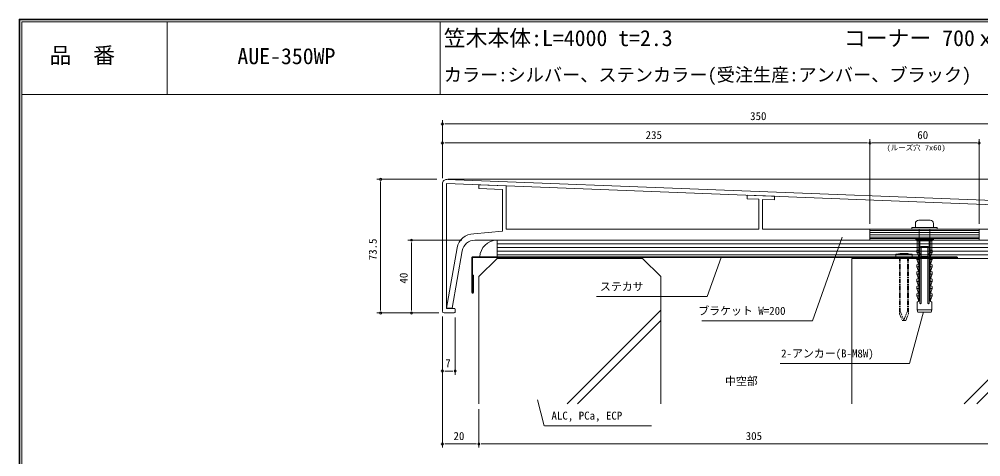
# Model space of a CAD drawing. Units: millimetres, scale not verified. Extents: x -400 to 3744, y -276 to 280.
# Drawn here: x 2101 to 2630, y 38 to 279 of the extents above; entities that cross this region are included whole.
import ezdxf
from ezdxf.enums import TextEntityAlignment as Align

# ---------------------------------------------------------------- set-up
doc = ezdxf.new("R2010")
doc.units = ezdxf.units.MM
doc.header["$LTSCALE"] = 2
doc.linetypes.add('USER3', pattern=[2, 1.25, -0.25, 0.25, -0.25])
doc.layers.add('0-0_0', color=7, linetype='Continuous', lineweight=9)
doc.styles.add('ＭＳ ゴシック', font='')
doc.styles.get('ＭＳ ゴシック').set_extended_font_data('MS Gothic')

msp = doc.modelspace()

# ---------------------------------------------------------------- linework, layer by layer
at = {"layer": '0-0_0'}
for p, q in [((2101.46, 278.524), (2101.46, -272.276)), ((2101.46, 278.524), (2902.26, 278.524)), ((2101.46, 278.524), (2101.46, -272.276)), ((2101.46, 278.524), (2902.26, 278.524)), ((2334.108, 193.561), (2334.108, 222.956)), ((2335.358, 220.956), (2336.608, 220.956)), ((2336.608, 220.956), (2681.608, 220.956)), ((2334.11, 191.232), (2334.11, 212.532)), ((2569.108, 166.061), (2569.108, 212.532)), ((2569.108, 166.061), (2569.108, 212.532)), ((2629.108, 166.061), (2629.108, 212.532)), ((2335.36, 210.532), (2336.61, 210.532)), ((2336.61, 210.532), (2566.608, 210.532)), ((2567.858, 210.532), (2566.608, 210.532)), ((2570.358, 210.532), (2571.608, 210.532)), ((2571.608, 210.532), (2626.608, 210.532)), ((2627.858, 210.532), (2626.608, 210.532)), ((2331.108, 190.561), (2298.108, 190.561)), ((2337.108, 190.561), (2711.108, 190.561)), ((2300.108, 189.311), (2300.108, 188.061)), ((2300.108, 188.061), (2300.108, 119.561)), ((2344.761, 157.061), (2315.108, 157.061)), ((2317.108, 155.811), (2317.108, 154.561)), ((2317.108, 154.561), (2317.108, 119.561)), ((2332.108, 117.061), (2298.108, 117.061)), ((2300.108, 118.311), (2300.108, 119.561)), ((2332.108, 117.061), (2315.108, 117.061)), ((2317.108, 118.311), (2317.108, 119.561)), ((2598.553, 117.696), (2590.929, 89.243)), ((2334.108, 115.061), (2334.108, 43.061)), ((2334.108, 115.061), (2334.108, 83.061)), ((2341.108, 114.561), (2341.108, 83.061)), ((2335.358, 85.061), (2336.608, 85.061)), ((2336.608, 85.061), (2338.608, 85.061)), ((2339.858, 85.061), (2338.608, 85.061)), ((2519.859, 89.243), (2590.887, 89.243)), ((2386.306, 69.291), (2390.118, 55.064)), ((2354.108, 64.061), (2354.108, 43.061)), ((2390.161, 55.064), (2449.077, 55.064)), ((2335.358, 45.061), (2336.608, 45.061)), ((2336.608, 45.061), (2351.608, 45.061)), ((2352.858, 45.061), (2351.608, 45.061)), ((2355.358, 45.061), (2356.608, 45.061))]:
    msp.add_line(p, q, dxfattribs=at)
at = {"layer": '0-0_0', "color": 3, "lineweight": 18}
for p, q in [((2101.86, 278.124), (2101.86, -271.876)), ((2101.86, 278.124), (2901.86, 278.124)), ((2102.86, 277.124), (2102.86, -270.876)), ((2102.86, 277.124), (2900.86, 277.124)), ((2182.86, 277.124), (2182.86, 237.124)), ((2332.86, 277.124), (2332.86, 237.124)), ((2102.86, 237.124), (2900.86, 237.124)), ((2629.108, 166.061), (2629.108, 212.532)), ((2336.497, 190.44), (2681.224, 177.143)), ((2334.108, 118.061), (2334.108, 188.142)), ((2336.408, 119.561), (2336.408, 188.142)), ((2336.408, 188.142), (2681.108, 174.846)), ((2340.608, 117.061), (2335.108, 117.061)), ((2340.608, 119.561), (2336.408, 119.561)), ((2341.108, 117.561), (2341.108, 119.061)), ((2354.108, 64.061), (2354.108, 43.061)), ((2356.608, 45.061), (2656.608, 45.061))]:
    msp.add_line(p, q, dxfattribs=at)
at = {"layer": '0-0_0', "color": 6, "lineweight": 18}
for p, q in [((2354.108, 187.459), (2354.108, 185.458)), ((2354.108, 187.459), (2369.108, 186.88)), ((2354.108, 185.458), (2367.11, 184.956)), ((2369.108, 186.887), (2369.108, 163.061)), ((2367.11, 184.956), (2367.108, 162.037)), ((2501.608, 181.77), (2501.608, 179.768)), ((2501.608, 181.77), (2516.608, 181.191)), ((2501.608, 179.768), (2508.108, 179.518)), ((2516.608, 181.191), (2516.608, 179.19)), ((2508.108, 179.518), (2508.108, 163.061)), ((2510.108, 179.44), (2510.108, 163.061)), ((2510.108, 179.44), (2516.608, 179.19)), ((2351.312, 160.574), (2367.108, 162.037)), ((2369.108, 163.061), (2508.108, 163.061)), ((2510.108, 163.061), (2649.108, 163.061)), ((2569.108, 157.061), (2569.108, 163.061)), ((2629.108, 157.061), (2629.108, 163.061)), ((2351.905, 157.061), (2666.311, 157.061)), ((2342.235, 152.807), (2336.408, 119.761)), ((2345.011, 151.277), (2339.454, 119.761)), ((2339.454, 119.761), (2336.408, 119.761))]:
    msp.add_line(p, q, dxfattribs=at)
at = {"layer": '0-0_0', "color": 4, "lineweight": 18}
for p, q in [((2592.108, 164.061), (2606.108, 164.061)), ((2594.108, 166.261), (2594.108, 164.061)), ((2602.308, 168.061), (2595.908, 168.061)), ((2604.108, 164.061), (2604.108, 166.261)), ((2606.108, 164.061), (2606.108, 163.061)), ((2629.108, 162.435), (2569.108, 162.435)), ((2629.108, 161.185), (2569.108, 161.185)), ((2629.108, 159.935), (2569.108, 159.935)), ((2629.108, 158.685), (2569.108, 158.685)), ((2596.108, 163.061), (2596.108, 157.561)), ((2602.108, 163.061), (2602.108, 157.561)), ((2594.258, 157.561), (2603.973, 157.561)), ((2594.258, 157.561), (2594.258, 157.061)), ((2594.258, 157.061), (2603.973, 157.061)), ((2594.258, 157.061), (2595.116, 156.704)), ((2595.116, 156.704), (2595.966, 156.704)), ((2595.116, 151.561), (2595.116, 156.704)), ((2595.716, 157.061), (2595.966, 156.704)), ((2595.716, 157.061), (2596.616, 156.704)), ((2595.966, 123.795), (2595.966, 156.704)), ((2596.616, 156.704), (2601.616, 156.704)), ((2596.616, 122.436), (2596.616, 156.704)), ((2597.187, 153.561), (2601.044, 153.561)), ((2597.366, 122.436), (2597.366, 153.561)), ((2600.866, 122.436), (2600.866, 153.561)), ((2602.516, 157.061), (2601.616, 156.704)), ((2601.616, 122.436), (2601.616, 156.704)), ((2602.516, 157.061), (2602.266, 156.704)), ((2602.266, 123.795), (2602.266, 156.704)), ((2602.266, 156.704), (2603.116, 156.704)), ((2603.973, 157.061), (2603.116, 156.704)), ((2603.116, 151.561), (2603.116, 156.704)), ((2603.973, 157.061), (2603.973, 157.561)), ((2595.666, 150.222), (2594.866, 150.222)), ((2595.91, 148.128), (2594.866, 150.222)), ((2596.616, 149.561), (2597.366, 149.561)), ((2596.616, 149.061), (2597.366, 149.061)), ((2597.366, 152.99), (2600.866, 152.99)), ((2601.616, 149.561), (2600.866, 149.561)), ((2601.616, 149.061), (2600.866, 149.061)), ((2602.321, 148.128), (2603.366, 150.222)), ((2602.566, 150.222), (2603.366, 150.222)), ((2354.108, 137.061), (2364.108, 147.061)), ((2644.108, 147.061), (2559.108, 147.061)), ((2559.108, 147.061), (2559.108, 67.061)), ((2595.65, 147.892), (2594.816, 147.561)), ((2594.816, 146.418), (2594.816, 147.561)), ((2595.666, 146.418), (2594.816, 146.418)), ((2595.812, 143.995), (2594.816, 146.418)), ((2595.65, 143.892), (2594.816, 143.561)), ((2594.816, 142.418), (2594.816, 143.561)), ((2597.366, 147.99), (2600.866, 147.99)), ((2602.42, 143.995), (2603.416, 146.418)), ((2602.566, 146.418), (2603.416, 146.418)), ((2602.581, 147.892), (2603.416, 147.561)), ((2602.581, 143.892), (2603.416, 143.561)), ((2603.416, 146.418), (2603.416, 147.561)), ((2603.416, 142.418), (2603.416, 143.561)), ((2595.666, 142.418), (2594.816, 142.418)), ((2595.769, 139.959), (2594.816, 142.418)), ((2595.65, 139.892), (2594.816, 139.561)), ((2594.816, 138.418), (2594.816, 139.561)), ((2595.666, 138.418), (2594.816, 138.418)), ((2595.769, 135.959), (2594.816, 138.418)), ((2602.462, 139.959), (2603.416, 142.418)), ((2602.462, 135.959), (2603.416, 138.418)), ((2602.566, 142.418), (2603.416, 142.418)), ((2602.566, 138.418), (2603.416, 138.418)), ((2602.581, 139.892), (2603.416, 139.561)), ((2603.416, 138.418), (2603.416, 139.561)), ((2354.108, 137.061), (2354.108, 67.061)), ((2454.108, 137.061), (2454.108, 67.061)), ((2595.65, 135.892), (2594.816, 135.561)), ((2594.816, 134.418), (2594.816, 135.561)), ((2595.666, 134.418), (2594.816, 134.418)), ((2595.769, 131.959), (2594.816, 134.418)), ((2602.462, 131.959), (2603.416, 134.418)), ((2602.566, 134.418), (2603.416, 134.418)), ((2602.581, 135.892), (2603.416, 135.561)), ((2603.416, 134.418), (2603.416, 135.561)), ((2595.65, 131.892), (2594.816, 131.561)), ((2594.816, 130.418), (2594.816, 131.561)), ((2595.666, 130.418), (2594.816, 130.418)), ((2595.769, 127.959), (2594.816, 130.418)), ((2595.65, 127.892), (2594.816, 127.561)), ((2594.816, 126.418), (2594.816, 127.561)), ((2602.462, 127.959), (2603.416, 130.418)), ((2602.566, 130.418), (2603.416, 130.418)), ((2602.581, 131.892), (2603.416, 131.561)), ((2602.581, 127.892), (2603.416, 127.561)), ((2603.416, 130.418), (2603.416, 131.561)), ((2603.416, 126.418), (2603.416, 127.561)), ((2595.666, 126.418), (2594.816, 126.418)), ((2595.917, 123.579), (2594.816, 126.418)), ((2595.116, 123.061), (2595.689, 123.348)), ((2595.116, 118.704), (2595.116, 123.061)), ((2602.315, 123.579), (2603.416, 126.418)), ((2603.116, 123.061), (2602.542, 123.348)), ((2602.566, 126.418), (2603.416, 126.418)), ((2603.116, 118.704), (2603.116, 123.061)), ((2402.606, 67.061), (2454.108, 118.564)), ((2595.116, 118.704), (2603.116, 118.704)), ((2595.116, 118.704), (2595.508, 117.561)), ((2595.508, 117.561), (2602.723, 117.561)), ((2602.723, 117.561), (2603.116, 118.704)), ((2408.275, 67.061), (2454.108, 112.894)), ((2620.885, 67.061), (2659.108, 105.285)), ((2627.956, 67.061), (2659.108, 98.213))]:
    msp.add_line(p, q, dxfattribs=at)
at = {"layer": '0-0_0', "color": 5, "lineweight": 18}
for p, q in [((2364.108, 157.061), (2364.108, 147.861)), ((2644.108, 157.061), (2364.108, 157.061)), ((2644.108, 155.061), (2364.108, 155.061)), ((2644.108, 153.061), (2364.108, 153.061)), ((2644.108, 151.061), (2364.108, 151.061)), ((2644.108, 149.061), (2364.108, 149.061))]:
    msp.add_line(p, q, dxfattribs=at)
at = {"layer": '0-0_0', "lineweight": 18}
for p, q in [((2583.279, 149.361), (2583.279, 147.861)), ((2592.279, 149.361), (2583.279, 149.361)), ((2592.279, 149.361), (2592.279, 147.861)), ((2592.279, 147.861), (2583.279, 147.861))]:
    msp.add_line(p, q, dxfattribs=at)
at = {"layer": '0-0_0', "color": 2, "lineweight": 18}
for p, q in [((2350.308, 147.461), (2350.308, 128.261)), ((2616.908, 147.861), (2350.708, 147.861)), ((2616.908, 147.461), (2350.708, 147.461)), ((2350.708, 147.461), (2350.708, 128.261)), ((2607.308, 147.461), (2607.308, 147.061)), ((2616.908, 147.061), (2607.308, 147.061)), ((2350.708, 137.861), (2351.108, 137.861)), ((2351.108, 137.861), (2351.108, 128.261))]:
    msp.add_line(p, q, dxfattribs=at)
at = {"layer": '0-0_0', "linetype": 'USER3', "lineweight": 18}
for p, q in [((2585.279, 147.861), (2585.279, 116.611)), ((2585.779, 147.861), (2585.779, 118.054)), ((2589.779, 147.861), (2589.779, 118.054)), ((2590.279, 147.861), (2590.279, 116.611)), ((2585.279, 116.611), (2586.779, 112.861)), ((2588.779, 112.861), (2590.279, 116.611)), ((2588.779, 112.861), (2586.779, 112.861))]:
    msp.add_line(p, q, dxfattribs=at)
at = {"layer": '0-0_0', "color": 4, "lineweight": 18}
for points in [[(2592.108, 164.061), (2592.108, 163.061), (2606.108, 163.061)], [(2594.866, 150.222), (2594.866, 151.561), (2595.966, 151.561)], [(2603.366, 150.222), (2603.366, 151.561), (2602.266, 151.561)], [(2454.108, 137.061), (2444.108, 147.061), (2364.108, 147.061)]]:
    msp.add_lwpolyline(points, dxfattribs=at)
at = {"layer": '0-0_0'}
for points in [[(2476.707, 112.693), (2537.624, 112.693), (2553.849, 158.622)], [(2418.81, 126.011), (2479.726, 126.011), (2487.304, 147.461)]]:
    msp.add_lwpolyline(points, dxfattribs=at)
at = {"layer": '0-0_0', "color": 3, "lineweight": 18}
msp.add_lwpolyline([(2569.108, 163.061), (2629.108, 163.061), (2629.108, 158.061), (2569.108, 158.061)], close=True, dxfattribs=at)
at = {"layer": '0-0_0', "linetype": 'USER3', "lineweight": 18}
msp.add_lwpolyline([(2585.779, 118.054), (2587.779, 113.054), (2589.779, 118.054)], dxfattribs=at)
at = {"layer": '0-0_0'}
for centre, start, end in [((2334.108, 220.956), 0, 180), ((2334.108, 220.956), 180, 0), ((2334.11, 210.532), 0, 180), ((2334.11, 210.532), 180, 0), ((2569.108, 210.532), 0, 180), ((2569.108, 210.532), 0, 180), ((2569.108, 210.532), 180, 0), ((2569.108, 210.532), 180, 0), ((2629.108, 210.532), 0, 180), ((2629.108, 210.532), 0, 180), ((2629.108, 210.532), 180, 0), ((2629.108, 210.532), 180, 0), ((2300.108, 190.561), 90, 270), ((2300.108, 190.561), 270, 90), ((2317.108, 157.061), 90, 270), ((2317.108, 157.061), 270, 90), ((2300.108, 117.061), 90, 270), ((2300.108, 117.061), 270, 90), ((2317.108, 117.061), 90, 270), ((2317.108, 117.061), 270, 90), ((2334.108, 85.061), 0, 180), ((2334.108, 85.061), 180, 0), ((2341.108, 85.061), 0, 180), ((2341.108, 85.061), 180, 0), ((2334.108, 45.061), 0, 180), ((2334.108, 45.061), 180, 0), ((2354.108, 45.061), 0, 180), ((2354.108, 45.061), 0, 180), ((2354.108, 45.061), 180, 0), ((2354.108, 45.061), 180, 0)]:
    msp.add_arc(centre, 0.625, start, end, dxfattribs=at)
at = {"layer": '0-0_0', "color": 3, "lineweight": 18}
for centre, radius, start, end in [((2336.408, 188.142), 2.3, 87.79111, 180), ((2335.108, 118.061), 1, 180, 270), ((2340.608, 119.061), 0.5, 360, 90), ((2340.608, 117.561), 0.5, 270, 360)]:
    msp.add_arc(centre, radius, start, end, dxfattribs=at)
at = {"layer": '0-0_0', "color": 4, "lineweight": 18}
for centre, radius, start, end in [((2595.908, 166.261), 1.8, 90, 180), ((2602.308, 166.261), 1.8, 0, 90), ((2597.187, 152.99), 0.571, 90, 180), ((2601.044, 152.99), 0.571, 0, 90), ((2595.466, 148.356), 0.5, 291.60553, 0), ((2595.666, 150.522), 0.3, 270, 0), ((2602.566, 150.522), 0.3, 180, 270), ((2602.766, 148.356), 0.5, 180, 248.39447), ((2595.466, 144.356), 0.5, 291.60553, 0), ((2595.666, 146.718), 0.3, 270, 0), ((2602.566, 146.718), 0.3, 180, 270), ((2602.766, 144.356), 0.5, 180, 248.39447), ((2595.466, 140.356), 0.5, 291.60553, 0), ((2595.666, 142.718), 0.3, 270, 0), ((2595.666, 138.718), 0.3, 270, 0), ((2602.566, 142.718), 0.3, 180, 270), ((2602.766, 140.356), 0.5, 180, 248.39447), ((2602.566, 138.718), 0.3, 180, 270), ((2595.466, 136.356), 0.5, 291.60553, 0), ((2595.466, 132.356), 0.5, 291.60553, 0), ((2595.666, 134.718), 0.3, 270, 0), ((2602.766, 136.356), 0.5, 180, 248.39447), ((2602.566, 134.718), 0.3, 180, 270), ((2602.766, 132.356), 0.5, 180, 248.39447), ((2595.466, 128.356), 0.5, 291.60553, 0), ((2595.666, 130.718), 0.3, 270, 0), ((2602.566, 130.718), 0.3, 180, 270), ((2602.766, 128.356), 0.5, 180, 248.39447), ((2595.666, 126.718), 0.3, 270, 0), ((2595.466, 123.795), 0.5, 296.56505, 0), ((2596.991, 122.436), 0.375, 180, 0), ((2601.241, 122.436), 0.375, 180, 0), ((2602.566, 126.718), 0.3, 180, 270), ((2602.766, 123.795), 0.5, 180, 243.43495)]:
    msp.add_arc(centre, radius, start, end, dxfattribs=at)
at = {"layer": '0-0_0', "color": 6, "lineweight": 18}
for centre, radius, start, end in [((2351.488, 151.18), 9.395, 91.07541, 170.03062), ((2351.905, 150.061), 7, 90, 170)]:
    msp.add_arc(centre, radius, start, end, dxfattribs=at)
at = {"layer": '0-0_0', "color": 5, "lineweight": 18}
msp.add_arc((2364.206, 147.538), 9.524, 90.58804, 178.05397, dxfattribs=at)
at = {"layer": '0-0_0', "color": 2, "lineweight": 18}
for centre, start, end in [((2350.708, 147.461), 90, 180), ((2616.908, 147.461), 270, 90), ((2350.708, 128.261), 180, 0)]:
    msp.add_arc(centre, 0.4, start, end, dxfattribs=at)
at = {"layer": '0-0_0', "lineweight": 18}
msp.add_ellipse((2587.779, 149.361), major_axis=(-3, 0), ratio=0.143529, start_param=3.1415927, end_param=6.2831853, dxfattribs=at)

# ---------------------------------------------------------------- texts
at = {"layer": '0-0_0', "style": 'ＭＳ ゴシック'}
for s, height, p in [('笠木本体:L=4000 t=2.3', 8.798, (2334.86, 261.124)), ('コーナー 700ｘ700', 8.798, (2554.86, 261.124)), ('品\u3000番', 8.798, (2118.096, 251.672)), ('AUE-350WP', 8.798, (2221.401, 251.185)), ('カラー:シルバー、ステンカラー(受注生産:アンバー、ブラック)', 7.331, (2334.86, 242.124)), ('350', 4.399, (2503.245, 221.756)), ('235', 4.399, (2445.807, 211.332)), ('60', 4.399, (2595.149, 211.332)), ('(ルーズ穴 7x60)', 2.933, (2578.275, 205.532)), ('ステカサ', 4.399, (2420.708, 128.011)), ('ブラケット W=200', 4.399, (2474.758, 114.693)), ('2-アンカー(B-M8W)', 4.399, (2520.282, 91.243)), ('7', 4.399, (2335.674, 85.861)), ('中空部', 4.399, (2489.432, 76.017)), ('ALC, PCa, ECP', 4.399, (2394.059, 57.064)), ('20', 4.399, (2340.179, 45.861)), ('305', 4.399, (2500.821, 45.861))]:
    msp.add_text(s, height=height, dxfattribs=at).set_placement(p, align=Align.BOTTOM_LEFT)
for s, p in [('73.5', (2299.308, 145.999)), ('40', (2316.308, 133.193))]:
    msp.add_text(s, height=4.399, rotation=90, dxfattribs=at).set_placement(p, align=Align.BOTTOM_LEFT)

doc.saveas('drawing.dxf')
